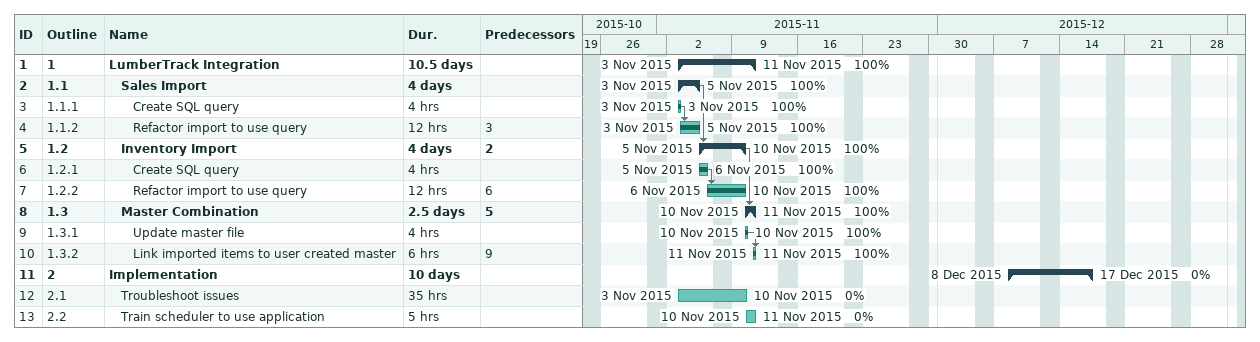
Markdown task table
| ID | WBS | Task | Duration | Start | Finish | Predecessors | % complete |
|---|---|---|---|---|---|---|---|
| 1 | 1 | **LumberTrack Integration** | 10.5d | 2015-11-03 | 2015-11-11 |  | 100 |
| 2 | 1.1 | **Sales Import** | 4d | 2015-11-03 | 2015-11-05 |  | 100 |
| 3 | 1.1.1 | Create SQL query | 4h | 2015-11-03 | 2015-11-03 |  | 100 |
| 4 | 1.1.2 | Refactor import to use query | 12h | 2015-11-03 | 2015-11-05 | 3 | 100 |
| 5 | 1.2 | **Inventory Import** | 4d | 2015-11-05 | 2015-11-10 | 2 | 100 |
| 6 | 1.2.1 | Create SQL query | 4h | 2015-11-05 | 2015-11-06 |  | 100 |
| 7 | 1.2.2 | Refactor import to use query | 12h | 2015-11-06 | 2015-11-10 | 6 | 100 |
| 8 | 1.3 | **Master Combination** | 2.5d | 2015-11-10 | 2015-11-11 | 5 | 100 |
| 9 | 1.3.1 | Update master file | 4h | 2015-11-10 | 2015-11-10 |  | 100 |
| 10 | 1.3.2 | Link imported items to user created master | 6h | 2015-11-11 | 2015-11-11 | 9 | 100 |
| 11 | 2 | **Implementation** | 10d | 2015-12-08 | 2015-12-17 |  | 0 |
| 12 | 2.1 | Troubleshoot issues | 35h | 2015-11-03 | 2015-11-10 |  | 0 |
| 13 | 2.2 | Train scheduler to use application | 5h | 2015-11-10 | 2015-11-11 |  | 0 |
